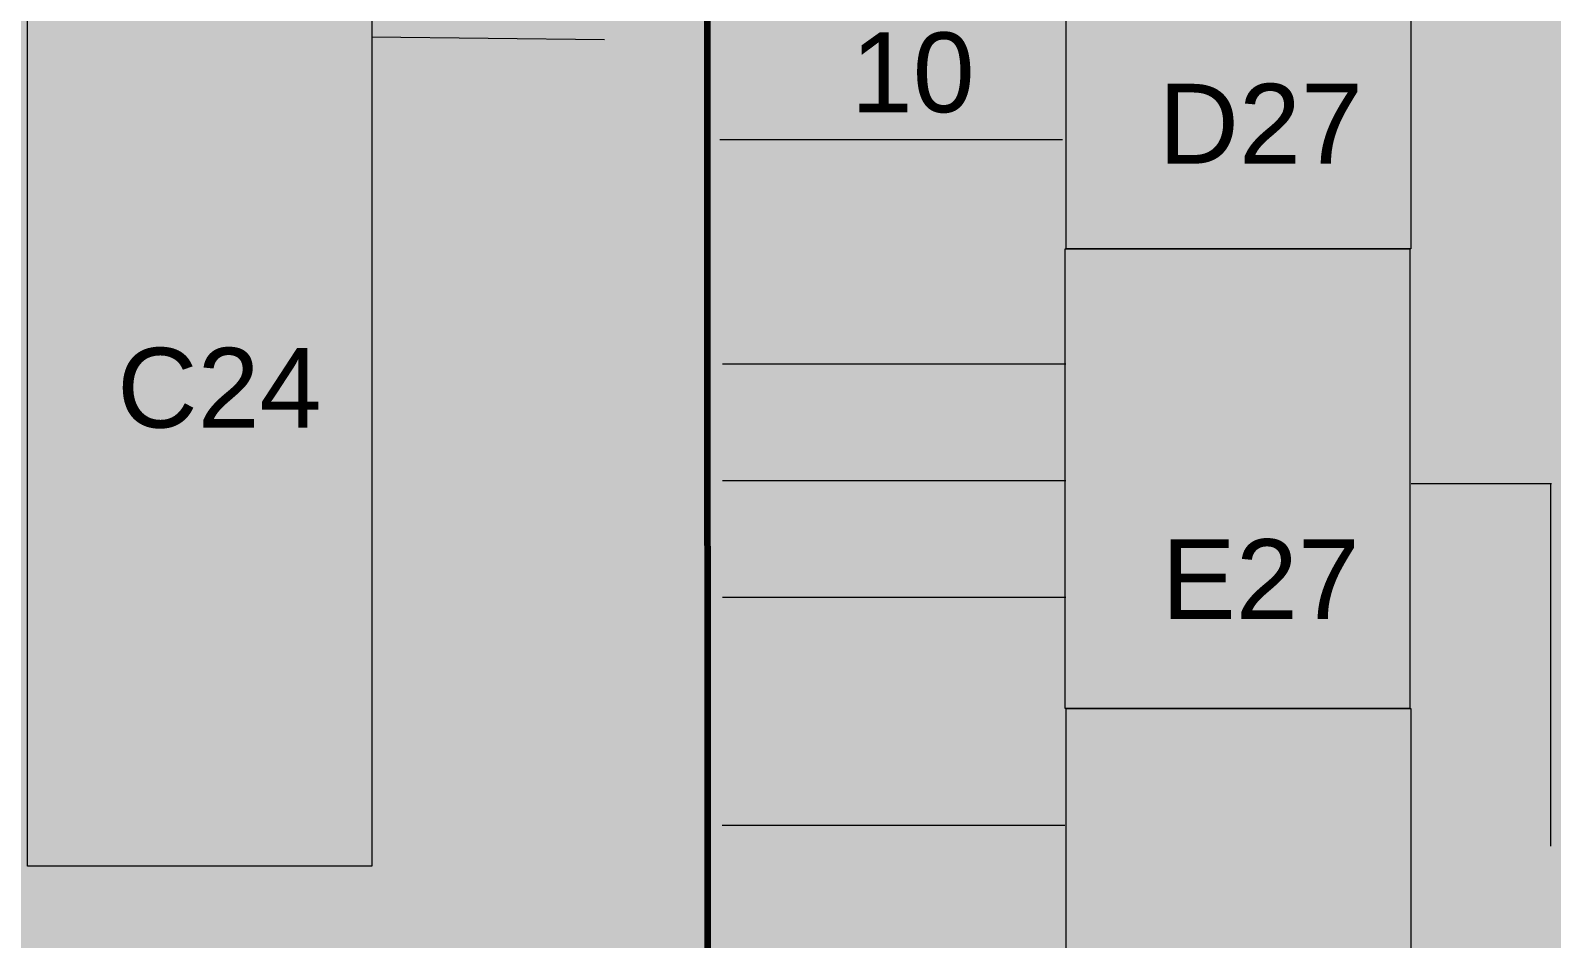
# Model space of a CAD drawing. Header units: millimetres. Extents: x 0 to 590, y 2 to 420.
# Drawn here: x 381.6 to 447.4, y 245.1 to 284.4 of the extents above; entities that cross this region are included whole.
import ezdxf
from ezdxf.xclip import XClip

# ---------------------------------------------------------------- set-up
doc = ezdxf.new("R2010")
doc.units = ezdxf.units.MM
doc.header["$MEASUREMENT"] = 0
doc.layers.get('0').update_dxf_attribs({"linetype": 'CONTINUOUS'})
doc.styles.add('Arial$001', font='arial.ttf', dxfattribs={"height": 3.452631})

# ---------------------------------------------------------------- blocks, each defined once
blk = doc.blocks.new('MF28FC3F0')
at = {"true_color": 0xffffff}
for points in [[(0, 420.2), (0, 2.206), (590.355, 2.206), (590.355, 420.2)], [(0, 420.2), (0, 2.437), (590.355, 2.437), (590.355, 420.2)]]:
    blk.add_hatch(color=0, dxfattribs=at).paths.add_polyline_path(points)

msp = doc.modelspace()

# ---------------------------------------------------------------- hatches: boundary and pattern name
at = {"true_color": 0xffffff}
for points in [[(381.457, 317.85), (381.457, 248.218), (396.374, 248.218), (396.374, 317.85)], [(426.424, 294.832), (426.424, 274.941), (441.342, 274.941), (441.342, 294.832)], [(426.391, 274.941), (426.391, 255.051), (441.309, 255.051), (441.309, 274.941)], [(426.424, 255.051), (426.424, 235.161), (441.342, 235.161), (441.342, 255.051)]]:
    msp.add_hatch(color=0, dxfattribs=at).paths.add_polyline_path(points)
at = {"true_color": 0x000007}
msp.add_hatch(color=0, dxfattribs=at).paths.add_polyline_path([(419.821, 271.385), (419.821, 271.039), (417.911, 271.039), (417.911, 271.039), (417.911, 271.049), (417.912, 271.059), (417.912, 271.07), (417.913, 271.08), (417.913, 271.09), (417.914, 271.101), (417.915, 271.111), (417.917, 271.121), (417.918, 271.131), (417.92, 271.142), (417.922, 271.152), (417.924, 271.162), (417.926, 271.173), (417.928, 271.183), (417.931, 271.193), (417.933, 271.204), (417.936, 271.214), (417.939, 271.224), (417.942, 271.234), (417.946, 271.245), (417.949, 271.255), (417.953, 271.265), (417.957, 271.276), (417.961, 271.286), (417.967, 271.302), (417.974, 271.319), (417.981, 271.335), (417.988, 271.352), (417.996, 271.368), (418.004, 271.385), (418.012, 271.401), (418.02, 271.418), (418.029, 271.434), (418.038, 271.451), (418.048, 271.467), (418.057, 271.483), (418.067, 271.5), (418.077, 271.516), (418.088, 271.533), (418.099, 271.549), (418.109, 271.566), (418.12, 271.582), (418.132, 271.599), (418.143, 271.615), (418.155, 271.632), (418.167, 271.648), (418.179, 271.665), (418.191, 271.681), (418.206, 271.696), (418.221, 271.711), (418.236, 271.726), (418.252, 271.741), (418.268, 271.757), (418.284, 271.773), (418.301, 271.79), (418.318, 271.807), (418.336, 271.824), (418.354, 271.841), (418.372, 271.859), (418.391, 271.877), (418.41, 271.895), (418.43, 271.913), (418.45, 271.932), (418.471, 271.951), (418.492, 271.97), (418.513, 271.989), (418.535, 272.009), (418.557, 272.028), (418.58, 272.048), (418.604, 272.068), (418.628, 272.089), (418.652, 272.109), (418.652, 272.109), (418.691, 272.142), (418.728, 272.174), (418.765, 272.205), (418.8, 272.235), (418.835, 272.265), (418.868, 272.295), (418.901, 272.323), (418.932, 272.351), (418.963, 272.379), (418.992, 272.405), (419.02, 272.431), (419.047, 272.457), (419.074, 272.482), (419.099, 272.506), (419.123, 272.53), (419.146, 272.553), (419.168, 272.576), (419.189, 272.598), (419.209, 272.619), (419.229, 272.64), (419.247, 272.66), (419.264, 272.68), (419.279, 272.7), (419.294, 272.718), (419.308, 272.739), (419.322, 272.759), (419.335, 272.779), (419.347, 272.798), (419.358, 272.817), (419.369, 272.836), (419.379, 272.855), (419.388, 272.873), (419.397, 272.891), (419.405, 272.909), (419.413, 272.927), (419.42, 272.945), (419.426, 272.962), (419.432, 272.979), (419.437, 272.997), (419.442, 273.014), (419.446, 273.03), (419.45, 273.047), (419.452, 273.064), (419.455, 273.08), (419.457, 273.097), (419.458, 273.114), (419.459, 273.13), (419.459, 273.146), (419.459, 273.165), (419.458, 273.183), (419.457, 273.201), (419.455, 273.218), (419.453, 273.235), (419.45, 273.252), (419.446, 273.268), (419.443, 273.284), (419.438, 273.3), (419.433, 273.316), (419.428, 273.331), (419.422, 273.346), (419.416, 273.361), (419.409, 273.375), (419.401, 273.39), (419.393, 273.404), (419.385, 273.418), (419.376, 273.431), (419.366, 273.445), (419.356, 273.458), (419.346, 273.471), (419.335, 273.484), (419.323, 273.496), (419.311, 273.509), (419.311, 273.509), (419.298, 273.521), (419.285, 273.532), (419.272, 273.543), (419.259, 273.554), (419.245, 273.564), (419.231, 273.574), (419.216, 273.583), (419.201, 273.591), (419.186, 273.599), (419.17, 273.606), (419.154, 273.613), (419.138, 273.62), (419.121, 273.626), (419.104, 273.631), (419.087, 273.636), (419.069, 273.64), (419.051, 273.644), (419.033, 273.648), (419.014, 273.65), (418.995, 273.653), (418.976, 273.655), (418.956, 273.656), (418.936, 273.657), (418.916, 273.657), (418.916, 273.657), (418.895, 273.657), (418.875, 273.656), (418.855, 273.655), (418.835, 273.653), (418.815, 273.65), (418.796, 273.647), (418.777, 273.644), (418.758, 273.64), (418.739, 273.635), (418.721, 273.63), (418.703, 273.624), (418.685, 273.618), (418.668, 273.611), (418.651, 273.603), (418.634, 273.595), (418.618, 273.586), (418.602, 273.577), (418.587, 273.567), (418.572, 273.556), (418.557, 273.544), (418.543, 273.532), (418.53, 273.52), (418.517, 273.506), (418.504, 273.492), (418.504, 273.492), (418.492, 273.48), (418.48, 273.467), (418.469, 273.454), (418.459, 273.44), (418.449, 273.426), (418.439, 273.412), (418.43, 273.397), (418.422, 273.382), (418.414, 273.366), (418.406, 273.35), (418.399, 273.334), (418.393, 273.317), (418.387, 273.3), (418.382, 273.282), (418.377, 273.264), (418.372, 273.246), (418.368, 273.227), (418.365, 273.207), (418.362, 273.188), (418.36, 273.167), (418.358, 273.146), (418.357, 273.125), (418.356, 273.103), (418.356, 273.081), (418.356, 273.081), (417.977, 273.114), (417.977, 273.114), (417.982, 273.146), (417.987, 273.178), (417.993, 273.21), (417.999, 273.241), (418.006, 273.272), (418.014, 273.302), (418.023, 273.331), (418.032, 273.36), (418.042, 273.388), (418.053, 273.416), (418.064, 273.443), (418.076, 273.47), (418.089, 273.496), (418.102, 273.521), (418.116, 273.546), (418.131, 273.57), (418.146, 273.593), (418.162, 273.616), (418.179, 273.638), (418.197, 273.66), (418.215, 273.681), (418.234, 273.701), (418.253, 273.72), (418.274, 273.739), (418.292, 273.755), (418.312, 273.771), (418.333, 273.786), (418.354, 273.801), (418.376, 273.815), (418.399, 273.828), (418.423, 273.841), (418.447, 273.853), (418.472, 273.865), (418.498, 273.876), (418.524, 273.886), (418.551, 273.896), (418.579, 273.905), (418.607, 273.913), (418.636, 273.92), (418.665, 273.927), (418.695, 273.933), (418.725, 273.938), (418.756, 273.943), (418.787, 273.947), (418.819, 273.949), (418.851, 273.952), (418.883, 273.953), (418.916, 273.953), (418.95, 273.953), (418.985, 273.952), (419.018, 273.949), (419.051, 273.946), (419.084, 273.943), (419.116, 273.938), (419.147, 273.933), (419.178, 273.926), (419.208, 273.919), (419.237, 273.912), (419.266, 273.903), (419.294, 273.894), (419.322, 273.883), (419.349, 273.873), (419.375, 273.861), (419.4, 273.848), (419.424, 273.835), (419.448, 273.821), (419.471, 273.807), (419.494, 273.791), (419.515, 273.775), (419.536, 273.758), (419.555, 273.741), (419.574, 273.723), (419.574, 273.723), (419.594, 273.702), (419.614, 273.681), (419.632, 273.66), (419.65, 273.639), (419.667, 273.617), (419.682, 273.596), (419.697, 273.574), (419.712, 273.551), (419.725, 273.529), (419.737, 273.506), (419.749, 273.483), (419.76, 273.459), (419.769, 273.435), (419.778, 273.411), (419.787, 273.387), (419.794, 273.362), (419.8, 273.336), (419.806, 273.311), (419.811, 273.284), (419.814, 273.258), (419.817, 273.231), (419.82, 273.203), (419.821, 273.175), (419.821, 273.146), (419.821, 273.132), (419.821, 273.118), (419.82, 273.103), (419.82, 273.089), (419.819, 273.074), (419.818, 273.06), (419.817, 273.046), (419.815, 273.031), (419.813, 273.017), (419.812, 273.002), (419.809, 272.988), (419.807, 272.974), (419.804, 272.959), (419.801, 272.945), (419.798, 272.93), (419.794, 272.916), (419.791, 272.902), (419.787, 272.887), (419.782, 272.873), (419.777, 272.858), (419.772, 272.844), (419.767, 272.83), (419.761, 272.815), (419.755, 272.801), (419.749, 272.786), (419.742, 272.772), (419.735, 272.757), (419.728, 272.743), (419.72, 272.729), (419.712, 272.714), (419.704, 272.7), (419.696, 272.685), (419.687, 272.671), (419.678, 272.657), (419.668, 272.642), (419.659, 272.628), (419.649, 272.613), (419.639, 272.599), (419.628, 272.585), (419.618, 272.57), (419.607, 272.556), (419.596, 272.541), (419.584, 272.527), (419.573, 272.513), (419.561, 272.498), (419.549, 272.484), (419.537, 272.469), (419.525, 272.455), (419.525, 272.455), (419.51, 272.438), (419.495, 272.421), (419.479, 272.404), (419.462, 272.386), (419.444, 272.368), (419.426, 272.35), (419.407, 272.331), (419.387, 272.312), (419.367, 272.292), (419.345, 272.272), (419.323, 272.251), (419.301, 272.231), (419.277, 272.209), (419.253, 272.188), (419.228, 272.165), (419.202, 272.143), (419.175, 272.12), (419.147, 272.096), (419.119, 272.072), (419.09, 272.047), (419.06, 272.022), (419.029, 271.997), (418.998, 271.971), (418.965, 271.944), (418.965, 271.944), (418.939, 271.922), (418.913, 271.9), (418.889, 271.879), (418.865, 271.858), (418.842, 271.838), (418.82, 271.818), (418.798, 271.799), (418.778, 271.781), (418.758, 271.763), (418.739, 271.746), (418.721, 271.73), (418.704, 271.714), (418.687, 271.699), (418.671, 271.684), (418.656, 271.671), (418.642, 271.658), (418.628, 271.646), (418.615, 271.634), (418.603, 271.624), (418.592, 271.614), (418.581, 271.605), (418.571, 271.596), (418.562, 271.589), (418.553, 271.582), (418.553, 271.582), (418.547, 271.574), (418.541, 271.566), (418.535, 271.558), (418.529, 271.549), (418.523, 271.541), (418.516, 271.533), (418.51, 271.525), (418.504, 271.516), (418.498, 271.508), (418.492, 271.5), (418.486, 271.492), (418.479, 271.483), (418.473, 271.475), (418.467, 271.467), (418.461, 271.459), (418.455, 271.451), (418.448, 271.442), (418.442, 271.434), (418.436, 271.426), (418.43, 271.418), (418.424, 271.409), (418.418, 271.401), (418.411, 271.393), (418.405, 271.385), (418.405, 271.385), (419.821, 271.385), (418.405, 271.385)])
h = msp.add_hatch(color=0, dxfattribs=at)
edge = h.paths.add_edge_path()
edge.add_spline(control_points=[(434.393, 268.849), (434.278, 268.734), (434.146, 268.635), (434.015, 268.569), (434.015, 268.569), (433.883, 268.503), (433.718, 268.47), (433.57, 268.47), (433.57, 268.47), (433.274, 268.47), (433.027, 268.569), (432.862, 268.767), (432.862, 268.767), (432.714, 268.931), (432.648, 269.112), (432.648, 269.31), (432.648, 269.31), (432.648, 269.491), (432.714, 269.656), (432.829, 269.804), (432.829, 269.804), (432.944, 269.936), (433.109, 270.067), (433.339, 270.183), (433.339, 270.183), (433.208, 270.331), (433.125, 270.446), (433.076, 270.545), (433.076, 270.545), (433.027, 270.644), (433.01, 270.726), (433.01, 270.808), (433.01, 270.808), (433.01, 270.989), (433.076, 271.138), (433.224, 271.269), (433.224, 271.269), (433.356, 271.401), (433.521, 271.451), (433.735, 271.451), (433.735, 271.451), (433.932, 271.451), (434.097, 271.401), (434.212, 271.269), (434.212, 271.269), (434.344, 271.154), (434.41, 271.006), (434.41, 270.841), (434.41, 270.841), (434.41, 270.561), (434.229, 270.331), (433.85, 270.133)], knot_values=[0, 0, 0, 0, 0.019231, 0.019231, 0.019231, 0.019231, 0.038462, 0.038462, 0.038462, 0.038462, 0.057692, 0.057692, 0.057692, 0.057692, 0.076923, 0.076923, 0.076923, 0.076923, 0.096154, 0.096154, 0.096154, 0.096154, 0.115385, 0.115385, 0.115385, 0.115385, 0.134615, 0.134615, 0.134615, 0.134615, 0.153846, 0.153846, 0.153846, 0.153846, 0.173077, 0.173077, 0.173077, 0.173077, 0.192308, 0.192308, 0.192308, 0.192308, 0.211538, 0.211538, 0.211538, 0.211538, 0.230769, 0.230769, 0.230769, 0.230769, 1, 1, 1, 1], degree=3, periodic=0)
edge.add_line((433.85, 270.133), (434.377, 269.475))
edge.add_spline(control_points=[(434.377, 269.475), (434.443, 269.59), (434.476, 269.722), (434.509, 269.87)], knot_values=[0, 0, 0, 0, 1, 1, 1, 1], degree=3, periodic=0)
edge.add_line((434.509, 269.87), (434.887, 269.804))
edge.add_spline(control_points=[(434.887, 269.804), (434.821, 269.541), (434.739, 269.343), (434.624, 269.178), (434.624, 269.178), (434.756, 268.997), (434.904, 268.849), (435.085, 268.734)], knot_values=[0, 0, 0, 0, 0.125, 0.125, 0.125, 0.125, 1, 1, 1, 1], degree=3, periodic=0)
edge.add_line((435.085, 268.734), (434.838, 268.454))
edge.add_spline(control_points=[(434.838, 268.454), (434.69, 268.536), (434.541, 268.684), (434.393, 268.849)], knot_values=[0, 0, 0, 0, 1, 1, 1, 1], degree=3, periodic=0)
h.paths.add_polyline_path([(433.669, 270.364), (433.669, 270.364), (433.689, 270.376), (433.709, 270.388), (433.727, 270.399), (433.746, 270.411), (433.763, 270.422), (433.78, 270.432), (433.796, 270.443), (433.811, 270.453), (433.826, 270.464), (433.84, 270.474), (433.854, 270.484), (433.866, 270.493), (433.878, 270.503), (433.89, 270.513), (433.9, 270.522), (433.91, 270.532), (433.92, 270.542), (433.928, 270.551), (433.936, 270.561), (433.943, 270.571), (433.95, 270.581), (433.956, 270.591), (433.961, 270.601), (433.965, 270.611), (433.965, 270.611), (433.971, 270.619), (433.977, 270.627), (433.983, 270.636), (433.988, 270.644), (433.994, 270.652), (433.999, 270.66), (434.004, 270.669), (434.008, 270.677), (434.013, 270.686), (434.017, 270.694), (434.021, 270.703), (434.025, 270.712), (434.028, 270.72), (434.032, 270.729), (434.034, 270.738), (434.037, 270.747), (434.04, 270.757), (434.042, 270.766), (434.043, 270.775), (434.045, 270.785), (434.046, 270.795), (434.047, 270.805), (434.047, 270.815), (434.048, 270.825), (434.047, 270.837), (434.047, 270.849), (434.046, 270.861), (434.045, 270.873), (434.043, 270.884), (434.041, 270.896), (434.039, 270.907), (434.037, 270.918), (434.034, 270.929), (434.03, 270.94), (434.027, 270.95), (434.023, 270.961), (434.019, 270.971), (434.014, 270.981), (434.009, 270.991), (434.004, 271), (433.998, 271.01), (433.992, 271.019), (433.986, 271.029), (433.979, 271.038), (433.972, 271.046), (433.964, 271.055), (433.957, 271.063), (433.949, 271.072), (433.949, 271.072), (433.94, 271.08), (433.932, 271.088), (433.923, 271.095), (433.914, 271.102), (433.906, 271.109), (433.896, 271.115), (433.887, 271.121), (433.878, 271.127), (433.869, 271.132), (433.859, 271.137), (433.849, 271.142), (433.84, 271.146), (433.83, 271.15), (433.82, 271.153), (433.81, 271.157), (433.8, 271.16), (433.79, 271.162), (433.78, 271.164), (433.769, 271.166), (433.759, 271.168), (433.749, 271.169), (433.739, 271.17), (433.728, 271.17), (433.718, 271.171), (433.718, 271.171), (433.706, 271.17), (433.694, 271.17), (433.682, 271.169), (433.67, 271.168), (433.659, 271.166), (433.647, 271.164), (433.636, 271.162), (433.625, 271.16), (433.614, 271.157), (433.603, 271.153), (433.593, 271.15), (433.582, 271.146), (433.572, 271.142), (433.562, 271.137), (433.552, 271.132), (433.543, 271.127), (433.533, 271.121), (433.524, 271.115), (433.515, 271.109), (433.506, 271.102), (433.497, 271.095), (433.488, 271.088), (433.48, 271.08), (433.471, 271.072), (433.463, 271.064), (433.455, 271.055), (433.448, 271.047), (433.441, 271.039), (433.434, 271.03), (433.428, 271.022), (433.422, 271.013), (433.416, 271.005), (433.411, 270.996), (433.406, 270.987), (433.401, 270.978), (433.397, 270.969), (433.393, 270.96), (433.39, 270.95), (433.386, 270.94), (433.383, 270.93), (433.381, 270.92), (433.379, 270.91), (433.377, 270.899), (433.375, 270.888), (433.374, 270.877), (433.373, 270.865), (433.373, 270.853), (433.372, 270.841), (433.372, 270.837), (433.373, 270.833), (433.373, 270.828), (433.374, 270.824), (433.374, 270.819), (433.375, 270.814), (433.376, 270.809), (433.377, 270.803), (433.378, 270.798), (433.38, 270.793), (433.381, 270.787), (433.383, 270.782), (433.384, 270.776), (433.386, 270.77), (433.388, 270.764), (433.389, 270.758), (433.391, 270.752), (433.393, 270.746), (433.395, 270.74), (433.397, 270.734), (433.399, 270.728), (433.401, 270.722), (433.403, 270.716), (433.405, 270.71), (433.409, 270.703), (433.414, 270.697), (433.418, 270.691), (433.422, 270.685), (433.426, 270.679), (433.43, 270.672), (433.435, 270.666), (433.439, 270.66), (433.443, 270.653), (433.448, 270.647), (433.452, 270.64), (433.457, 270.633), (433.461, 270.627), (433.466, 270.62), (433.471, 270.613), (433.476, 270.606), (433.481, 270.599), (433.486, 270.591), (433.492, 270.584), (433.497, 270.577), (433.503, 270.569), (433.509, 270.561), (433.515, 270.553), (433.521, 270.545)])
h.paths.add_polyline_path([(433.669, 270.364), (433.521, 270.545)])
edge = h.paths.add_edge_path()
edge.add_line((434.179, 269.129), (433.521, 269.952))
edge.add_spline(control_points=[(433.521, 269.952), (433.323, 269.837), (433.208, 269.722), (433.125, 269.623), (433.125, 269.623), (433.06, 269.524), (433.027, 269.425), (433.027, 269.326), (433.027, 269.326), (433.027, 269.211), (433.076, 269.096), (433.175, 268.964), (433.175, 268.964), (433.274, 268.849), (433.405, 268.783), (433.57, 268.783), (433.57, 268.783), (433.669, 268.783), (433.784, 268.816), (433.899, 268.882), (433.899, 268.882), (434.015, 268.948), (434.097, 269.03), (434.179, 269.129)], knot_values=[0, 0, 0, 0, 0.041667, 0.041667, 0.041667, 0.041667, 0.083333, 0.083333, 0.083333, 0.083333, 0.125, 0.125, 0.125, 0.125, 0.166667, 0.166667, 0.166667, 0.166667, 0.208333, 0.208333, 0.208333, 0.208333, 1, 1, 1, 1], degree=3, periodic=0)
h = msp.add_hatch(color=0, dxfattribs=at)
edge = h.paths.add_edge_path()
edge.add_line((417.961, 266.741), (418.339, 266.774))
edge.add_spline(control_points=[(418.339, 266.774), (418.356, 266.593), (418.422, 266.461), (418.521, 266.363), (418.521, 266.363), (418.636, 266.28), (418.751, 266.231), (418.899, 266.231), (418.899, 266.231), (419.064, 266.231), (419.212, 266.297), (419.327, 266.429), (419.327, 266.429), (419.443, 266.56), (419.508, 266.725), (419.508, 266.939), (419.508, 266.939), (419.508, 267.137), (419.443, 267.301), (419.327, 267.416), (419.327, 267.416), (419.212, 267.532), (419.064, 267.598), (418.883, 267.598), (418.883, 267.598), (418.767, 267.598), (418.669, 267.565), (418.57, 267.515), (418.57, 267.515), (418.488, 267.466), (418.405, 267.4), (418.356, 267.318)], knot_values=[0, 0, 0, 0, 0.03125, 0.03125, 0.03125, 0.03125, 0.0625, 0.0625, 0.0625, 0.0625, 0.09375, 0.09375, 0.09375, 0.09375, 0.125, 0.125, 0.125, 0.125, 0.15625, 0.15625, 0.15625, 0.15625, 0.1875, 0.1875, 0.1875, 0.1875, 0.21875, 0.21875, 0.21875, 0.21875, 1, 1, 1, 1], degree=3, periodic=0)
edge.add_line((418.356, 267.318), (418.027, 267.351))
edge.add_line((418.027, 267.351), (418.306, 268.849))
edge.add_line((418.306, 268.849), (419.739, 268.849))
edge.add_line((419.739, 268.849), (419.739, 268.503))
edge.add_line((419.739, 268.503), (418.586, 268.503))
edge.add_line((418.586, 268.503), (418.438, 267.729))
edge.add_spline(control_points=[(418.438, 267.729), (418.603, 267.845), (418.784, 267.91), (418.982, 267.91), (418.982, 267.91), (419.229, 267.91), (419.443, 267.812), (419.624, 267.647), (419.624, 267.647), (419.788, 267.466), (419.887, 267.252), (419.887, 266.972), (419.887, 266.972), (419.887, 266.708), (419.805, 266.478), (419.657, 266.297), (419.657, 266.297), (419.459, 266.05), (419.212, 265.935), (418.899, 265.935), (418.899, 265.935), (418.636, 265.935), (418.405, 266.017), (418.241, 266.165), (418.241, 266.165), (418.076, 266.313), (417.977, 266.511), (417.961, 266.741)], knot_values=[0, 0, 0, 0, 0.035714, 0.035714, 0.035714, 0.035714, 0.071429, 0.071429, 0.071429, 0.071429, 0.107143, 0.107143, 0.107143, 0.107143, 0.142857, 0.142857, 0.142857, 0.142857, 0.178571, 0.178571, 0.178571, 0.178571, 0.214286, 0.214286, 0.214286, 0.214286, 1, 1, 1, 1], degree=3, periodic=0)
h = msp.add_hatch(color=0, dxfattribs=at)
edge = h.paths.add_edge_path()
edge.add_spline(control_points=[(418.504, 262.51), (418.356, 262.559), (418.257, 262.641), (418.175, 262.74), (418.175, 262.74), (418.109, 262.839), (418.076, 262.954), (418.076, 263.103), (418.076, 263.103), (418.076, 263.3), (418.142, 263.481), (418.306, 263.629), (418.306, 263.629), (418.455, 263.761), (418.652, 263.843), (418.899, 263.843), (418.899, 263.843), (419.163, 263.843), (419.36, 263.761), (419.508, 263.613), (419.508, 263.613), (419.673, 263.481), (419.739, 263.3), (419.739, 263.086), (419.739, 263.086), (419.739, 262.954), (419.706, 262.839), (419.64, 262.74), (419.64, 262.74), (419.574, 262.641), (419.459, 262.559), (419.327, 262.51), (419.327, 262.51), (419.492, 262.444), (419.64, 262.345), (419.723, 262.23), (419.723, 262.23), (419.821, 262.098), (419.871, 261.933), (419.871, 261.769), (419.871, 261.769), (419.871, 261.522), (419.772, 261.308), (419.607, 261.143), (419.607, 261.143), (419.426, 260.962), (419.196, 260.88), (418.916, 260.88), (418.916, 260.88), (418.619, 260.88), (418.389, 260.978), (418.224, 261.143), (418.224, 261.143), (418.043, 261.308), (417.961, 261.522), (417.961, 261.769), (417.961, 261.769), (417.961, 261.966), (418.01, 262.115), (418.109, 262.246), (418.109, 262.246), (418.191, 262.378), (418.339, 262.46), (418.504, 262.51)], knot_values=[0, 0, 0, 0, 0.015625, 0.015625, 0.015625, 0.015625, 0.03125, 0.03125, 0.03125, 0.03125, 0.046875, 0.046875, 0.046875, 0.046875, 0.0625, 0.0625, 0.0625, 0.0625, 0.078125, 0.078125, 0.078125, 0.078125, 0.09375, 0.09375, 0.09375, 0.09375, 0.109375, 0.109375, 0.109375, 0.109375, 0.125, 0.125, 0.125, 0.125, 0.140625, 0.140625, 0.140625, 0.140625, 0.15625, 0.15625, 0.15625, 0.15625, 0.171875, 0.171875, 0.171875, 0.171875, 0.1875, 0.1875, 0.1875, 0.1875, 0.203125, 0.203125, 0.203125, 0.203125, 0.21875, 0.21875, 0.21875, 0.21875, 0.234375, 0.234375, 0.234375, 0.234375, 1, 1, 1, 1], degree=3, periodic=0)
edge = h.paths.add_edge_path()
edge.add_spline(control_points=[(418.438, 263.103), (418.438, 262.971), (418.488, 262.856), (418.57, 262.773), (418.57, 262.773), (418.652, 262.691), (418.767, 262.641), (418.916, 262.641), (418.916, 262.641), (419.047, 262.641), (419.163, 262.691), (419.245, 262.773), (419.245, 262.773), (419.344, 262.856), (419.377, 262.954), (419.377, 263.086), (419.377, 263.086), (419.377, 263.218), (419.344, 263.333), (419.245, 263.415), (419.245, 263.415), (419.163, 263.498), (419.047, 263.547), (418.916, 263.547), (418.916, 263.547), (418.767, 263.547), (418.669, 263.498), (418.57, 263.415), (418.57, 263.415), (418.488, 263.333), (418.438, 263.234), (418.438, 263.103)], knot_values=[0, 0, 0, 0, 0.03125, 0.03125, 0.03125, 0.03125, 0.0625, 0.0625, 0.0625, 0.0625, 0.09375, 0.09375, 0.09375, 0.09375, 0.125, 0.125, 0.125, 0.125, 0.15625, 0.15625, 0.15625, 0.15625, 0.1875, 0.1875, 0.1875, 0.1875, 0.21875, 0.21875, 0.21875, 0.21875, 1, 1, 1, 1], degree=3, periodic=0)
edge = h.paths.add_edge_path()
edge.add_spline(control_points=[(418.323, 261.769), (418.323, 261.67), (418.339, 261.571), (418.389, 261.472), (418.389, 261.472), (418.438, 261.374), (418.521, 261.308), (418.603, 261.258), (418.603, 261.258), (418.702, 261.209), (418.8, 261.176), (418.916, 261.176), (418.916, 261.176), (419.08, 261.176), (419.229, 261.225), (419.327, 261.341), (419.327, 261.341), (419.443, 261.456), (419.508, 261.588), (419.508, 261.752), (419.508, 261.752), (419.508, 261.933), (419.443, 262.065), (419.327, 262.18), (419.327, 262.18), (419.212, 262.296), (419.08, 262.345), (418.899, 262.345), (418.899, 262.345), (418.735, 262.345), (418.603, 262.296), (418.488, 262.18), (418.488, 262.18), (418.372, 262.082), (418.323, 261.933), (418.323, 261.769)], knot_values=[0, 0, 0, 0, 0.027778, 0.027778, 0.027778, 0.027778, 0.055556, 0.055556, 0.055556, 0.055556, 0.083333, 0.083333, 0.083333, 0.083333, 0.111111, 0.111111, 0.111111, 0.111111, 0.138889, 0.138889, 0.138889, 0.138889, 0.166667, 0.166667, 0.166667, 0.166667, 0.194444, 0.194444, 0.194444, 0.194444, 0.222222, 0.222222, 0.222222, 0.222222, 1, 1, 1, 1], degree=3, periodic=0)
h = msp.add_hatch(color=0, dxfattribs=at)
h.paths.add_polyline_path([(418.85, 251.083), (418.85, 251.774), (417.598, 251.774), (417.598, 252.104), (418.916, 253.981), (419.196, 253.981), (419.196, 252.104), (419.591, 252.104), (419.591, 251.774), (419.196, 251.774), (419.196, 251.083)])
h.paths.add_polyline_path([(418.85, 252.104), (418.85, 253.404), (417.944, 252.104)])
h = msp.add_hatch(color=0, dxfattribs=at)
edge = h.paths.add_edge_path()
edge.add_spline(control_points=[(434.393, 248.893), (434.278, 248.761), (434.146, 248.662), (434.015, 248.596), (434.015, 248.596), (433.883, 248.531), (433.718, 248.498), (433.57, 248.498), (433.57, 248.498), (433.274, 248.498), (433.027, 248.613), (432.862, 248.81), (432.862, 248.81), (432.714, 248.975), (432.648, 249.156), (432.648, 249.354), (432.648, 249.354), (432.648, 249.535), (432.714, 249.7), (432.829, 249.831), (432.829, 249.831), (432.944, 249.979), (433.109, 250.111), (433.339, 250.21), (433.339, 250.21), (433.208, 250.375), (433.125, 250.49), (433.076, 250.589), (433.076, 250.589), (433.027, 250.671), (433.01, 250.77), (433.01, 250.852), (433.01, 250.852), (433.01, 251.033), (433.076, 251.181), (433.224, 251.313), (433.224, 251.313), (433.356, 251.428), (433.521, 251.494), (433.735, 251.494), (433.735, 251.494), (433.932, 251.494), (434.097, 251.445), (434.212, 251.313), (434.212, 251.313), (434.344, 251.198), (434.41, 251.05), (434.41, 250.885), (434.41, 250.885), (434.41, 250.605), (434.229, 250.375), (433.85, 250.177)], knot_values=[0, 0, 0, 0, 0.019231, 0.019231, 0.019231, 0.019231, 0.038462, 0.038462, 0.038462, 0.038462, 0.057692, 0.057692, 0.057692, 0.057692, 0.076923, 0.076923, 0.076923, 0.076923, 0.096154, 0.096154, 0.096154, 0.096154, 0.115385, 0.115385, 0.115385, 0.115385, 0.134615, 0.134615, 0.134615, 0.134615, 0.153846, 0.153846, 0.153846, 0.153846, 0.173077, 0.173077, 0.173077, 0.173077, 0.192308, 0.192308, 0.192308, 0.192308, 0.211538, 0.211538, 0.211538, 0.211538, 0.230769, 0.230769, 0.230769, 0.230769, 1, 1, 1, 1], degree=3, periodic=0)
edge.add_line((433.85, 250.177), (434.377, 249.518))
edge.add_spline(control_points=[(434.377, 249.518), (434.443, 249.634), (434.476, 249.765), (434.509, 249.914)], knot_values=[0, 0, 0, 0, 1, 1, 1, 1], degree=3, periodic=0)
edge.add_line((434.509, 249.914), (434.887, 249.831))
edge.add_spline(control_points=[(434.887, 249.831), (434.821, 249.584), (434.739, 249.37), (434.624, 249.222), (434.624, 249.222), (434.756, 249.041), (434.904, 248.893), (435.085, 248.778)], knot_values=[0, 0, 0, 0, 0.125, 0.125, 0.125, 0.125, 1, 1, 1, 1], degree=3, periodic=0)
edge.add_line((435.085, 248.778), (434.838, 248.481))
edge.add_spline(control_points=[(434.838, 248.481), (434.69, 248.58), (434.541, 248.712), (434.393, 248.893)], knot_values=[0, 0, 0, 0, 1, 1, 1, 1], degree=3, periodic=0)
h.paths.add_polyline_path([(433.669, 250.408), (433.669, 250.408), (433.689, 250.418), (433.709, 250.428), (433.727, 250.438), (433.746, 250.449), (433.763, 250.459), (433.78, 250.469), (433.796, 250.479), (433.811, 250.489), (433.826, 250.499), (433.84, 250.509), (433.854, 250.519), (433.866, 250.529), (433.878, 250.539), (433.89, 250.548), (433.9, 250.558), (433.91, 250.567), (433.92, 250.577), (433.928, 250.586), (433.936, 250.595), (433.943, 250.604), (433.95, 250.613), (433.956, 250.621), (433.961, 250.63), (433.965, 250.638), (433.965, 250.638), (433.971, 250.646), (433.977, 250.655), (433.983, 250.664), (433.988, 250.672), (433.994, 250.681), (433.999, 250.69), (434.004, 250.7), (434.008, 250.709), (434.013, 250.718), (434.017, 250.728), (434.021, 250.737), (434.025, 250.747), (434.028, 250.757), (434.032, 250.767), (434.034, 250.777), (434.037, 250.787), (434.04, 250.797), (434.042, 250.807), (434.043, 250.817), (434.045, 250.828), (434.046, 250.838), (434.047, 250.848), (434.047, 250.858), (434.048, 250.869), (434.047, 250.881), (434.047, 250.893), (434.046, 250.905), (434.045, 250.917), (434.043, 250.928), (434.041, 250.94), (434.039, 250.951), (434.037, 250.962), (434.034, 250.973), (434.03, 250.984), (434.027, 250.994), (434.023, 251.004), (434.019, 251.015), (434.014, 251.025), (434.009, 251.035), (434.004, 251.044), (433.998, 251.054), (433.992, 251.063), (433.986, 251.072), (433.979, 251.081), (433.972, 251.09), (433.964, 251.099), (433.957, 251.107), (433.949, 251.116), (433.949, 251.116), (433.94, 251.124), (433.932, 251.131), (433.923, 251.138), (433.914, 251.145), (433.906, 251.151), (433.896, 251.156), (433.887, 251.161), (433.878, 251.166), (433.869, 251.171), (433.859, 251.175), (433.849, 251.178), (433.84, 251.181), (433.83, 251.184), (433.82, 251.187), (433.81, 251.189), (433.8, 251.191), (433.79, 251.193), (433.78, 251.194), (433.769, 251.195), (433.759, 251.196), (433.749, 251.197), (433.739, 251.198), (433.728, 251.198), (433.718, 251.198), (433.718, 251.198), (433.706, 251.198), (433.694, 251.198), (433.682, 251.197), (433.67, 251.196), (433.659, 251.195), (433.647, 251.194), (433.636, 251.193), (433.625, 251.191), (433.614, 251.189), (433.603, 251.187), (433.593, 251.184), (433.582, 251.181), (433.572, 251.178), (433.562, 251.175), (433.552, 251.171), (433.543, 251.166), (433.533, 251.161), (433.524, 251.156), (433.515, 251.151), (433.506, 251.145), (433.497, 251.138), (433.488, 251.131), (433.48, 251.124), (433.471, 251.116), (433.463, 251.107), (433.455, 251.099), (433.448, 251.09), (433.441, 251.081), (433.434, 251.072), (433.428, 251.063), (433.422, 251.054), (433.416, 251.045), (433.411, 251.035), (433.406, 251.026), (433.401, 251.016), (433.397, 251.007), (433.393, 250.997), (433.39, 250.987), (433.386, 250.977), (433.383, 250.967), (433.381, 250.957), (433.379, 250.947), (433.377, 250.936), (433.375, 250.926), (433.374, 250.916), (433.373, 250.906), (433.373, 250.895), (433.372, 250.885), (433.372, 250.879), (433.373, 250.873), (433.373, 250.867), (433.374, 250.86), (433.374, 250.854), (433.375, 250.848), (433.376, 250.842), (433.377, 250.836), (433.378, 250.83), (433.38, 250.823), (433.381, 250.817), (433.383, 250.811), (433.384, 250.805), (433.386, 250.799), (433.388, 250.792), (433.389, 250.786), (433.391, 250.78), (433.393, 250.774), (433.395, 250.768), (433.397, 250.762), (433.399, 250.755), (433.401, 250.749), (433.403, 250.743), (433.405, 250.737), (433.409, 250.731), (433.414, 250.725), (433.418, 250.718), (433.422, 250.712), (433.426, 250.706), (433.43, 250.7), (433.435, 250.694), (433.439, 250.688), (433.443, 250.681), (433.448, 250.675), (433.452, 250.669), (433.457, 250.663), (433.461, 250.657), (433.466, 250.65), (433.471, 250.644), (433.476, 250.638), (433.481, 250.632), (433.486, 250.626), (433.492, 250.62), (433.497, 250.613), (433.503, 250.607), (433.509, 250.601), (433.515, 250.595), (433.521, 250.589)])
h.paths.add_polyline_path([(433.669, 250.408), (433.521, 250.589)])
edge = h.paths.add_edge_path()
edge.add_line((434.179, 249.173), (433.521, 249.979))
edge.add_spline(control_points=[(433.521, 249.979), (433.323, 249.864), (433.208, 249.765), (433.125, 249.667), (433.125, 249.667), (433.06, 249.568), (433.027, 249.469), (433.027, 249.37), (433.027, 249.37), (433.027, 249.255), (433.076, 249.14), (433.175, 249.008), (433.175, 249.008), (433.274, 248.876), (433.405, 248.827), (433.57, 248.827), (433.57, 248.827), (433.669, 248.827), (433.784, 248.86), (433.899, 248.926), (433.899, 248.926), (434.015, 248.992), (434.097, 249.074), (434.179, 249.173)], knot_values=[0, 0, 0, 0, 0.041667, 0.041667, 0.041667, 0.041667, 0.083333, 0.083333, 0.083333, 0.083333, 0.125, 0.125, 0.125, 0.125, 0.166667, 0.166667, 0.166667, 0.166667, 0.208333, 0.208333, 0.208333, 0.208333, 1, 1, 1, 1], degree=3, periodic=0)
h = msp.add_hatch(color=0, dxfattribs=at)
edge = h.paths.add_edge_path()
edge.add_line((417.714, 246.785), (418.076, 246.818))
edge.add_spline(control_points=[(418.076, 246.818), (418.109, 246.637), (418.175, 246.505), (418.274, 246.406), (418.274, 246.406), (418.372, 246.324), (418.504, 246.275), (418.636, 246.275), (418.636, 246.275), (418.817, 246.275), (418.949, 246.341), (419.08, 246.472), (419.08, 246.472), (419.196, 246.588), (419.245, 246.769), (419.245, 246.983), (419.245, 246.983), (419.245, 247.18), (419.196, 247.345), (419.08, 247.46), (419.08, 247.46), (418.965, 247.576), (418.817, 247.625), (418.636, 247.625), (418.636, 247.625), (418.521, 247.625), (418.422, 247.608), (418.323, 247.559), (418.323, 247.559), (418.224, 247.51), (418.158, 247.427), (418.109, 247.345)], knot_values=[0, 0, 0, 0, 0.03125, 0.03125, 0.03125, 0.03125, 0.0625, 0.0625, 0.0625, 0.0625, 0.09375, 0.09375, 0.09375, 0.09375, 0.125, 0.125, 0.125, 0.125, 0.15625, 0.15625, 0.15625, 0.15625, 0.1875, 0.1875, 0.1875, 0.1875, 0.21875, 0.21875, 0.21875, 0.21875, 1, 1, 1, 1], degree=3, periodic=0)
edge.add_line((418.109, 247.345), (417.78, 247.394))
edge.add_line((417.78, 247.394), (418.059, 248.876))
edge.add_line((418.059, 248.876), (419.492, 248.876))
edge.add_line((419.492, 248.876), (419.492, 248.547))
edge.add_line((419.492, 248.547), (418.339, 248.547))
edge.add_line((418.339, 248.547), (418.175, 247.773))
edge.add_spline(control_points=[(418.175, 247.773), (418.356, 247.888), (418.537, 247.954), (418.735, 247.954), (418.735, 247.954), (418.982, 247.954), (419.196, 247.855), (419.36, 247.691), (419.36, 247.691), (419.541, 247.51), (419.624, 247.279), (419.624, 247.016), (419.624, 247.016), (419.624, 246.752), (419.558, 246.522), (419.393, 246.324), (419.393, 246.324), (419.212, 246.094), (418.965, 245.978), (418.636, 245.978), (418.636, 245.978), (418.372, 245.978), (418.158, 246.061), (417.994, 246.192), (417.994, 246.192), (417.829, 246.341), (417.73, 246.538), (417.714, 246.785)], knot_values=[0, 0, 0, 0, 0.035714, 0.035714, 0.035714, 0.035714, 0.071429, 0.071429, 0.071429, 0.071429, 0.107143, 0.107143, 0.107143, 0.107143, 0.142857, 0.142857, 0.142857, 0.142857, 0.178571, 0.178571, 0.178571, 0.178571, 0.214286, 0.214286, 0.214286, 0.214286, 1, 1, 1, 1], degree=3, periodic=0)

# ---------------------------------------------------------------- linework, layer by layer
at = {"color": 0, "linetype": 'Continuous', "lineweight": 100, "true_color": 0x000007}
msp.add_lwpolyline([(410.864, 368.152), (410.963, 71.18), (410.963, 71.18)], dxfattribs=at)
at = {"color": 0, "linetype": 'Continuous', "lineweight": 20, "true_color": 0x000007}
for points in [[(381.457, 317.85), (396.374, 317.85), (396.374, 248.218), (381.457, 248.218)], [(426.424, 294.832), (441.342, 294.832), (441.342, 274.941), (426.424, 274.941)], [(426.391, 274.941), (441.309, 274.941), (441.309, 255.051), (426.391, 255.051)], [(426.424, 255.051), (441.342, 255.051), (441.342, 235.161), (426.424, 235.161)]]:
    msp.add_lwpolyline(points, close=True, dxfattribs=at)
for points in [[(396.374, 284.113), (406.435, 283.997), (406.435, 283.997)], [(411.44, 279.667), (426.276, 279.667), (426.276, 279.667)], [(411.556, 269.969), (426.408, 269.969), (426.408, 269.969)], [(411.556, 264.914), (426.408, 264.914), (426.408, 264.914)], [(441.358, 264.782), (447.434, 264.782), (447.434, 264.782)], [(447.401, 264.798), (447.401, 249.09), (447.401, 249.09)], [(411.556, 259.859), (426.408, 259.859), (426.408, 259.859)], [(411.539, 249.996), (426.375, 249.996), (426.375, 249.996)]]:
    msp.add_lwpolyline(points, dxfattribs=at)

# ---------------------------------------------------------------- block references
at = {"color": 0, "true_color": 0xffffff}
ref = msp.add_blockref('MF28FC3F0', (0, 0), dxfattribs=at)
XClip(ref).set_block_clipping_path([(0, 2.1075862069), (590.3875862069, 420.2)])

# ---------------------------------------------------------------- texts
at = {"color": 0, "true_color": 0x000007, "style": 'Arial$001'}
for s, p in [('10', (417.104, 280.852)), ('D27', (430.425, 278.629)), ('C24', (385.342, 267.202)), ('E27', (430.557, 258.92))]:
    msp.add_text(s, height=3.4526, dxfattribs=at).set_placement(p)

doc.saveas('drawing.dxf')
